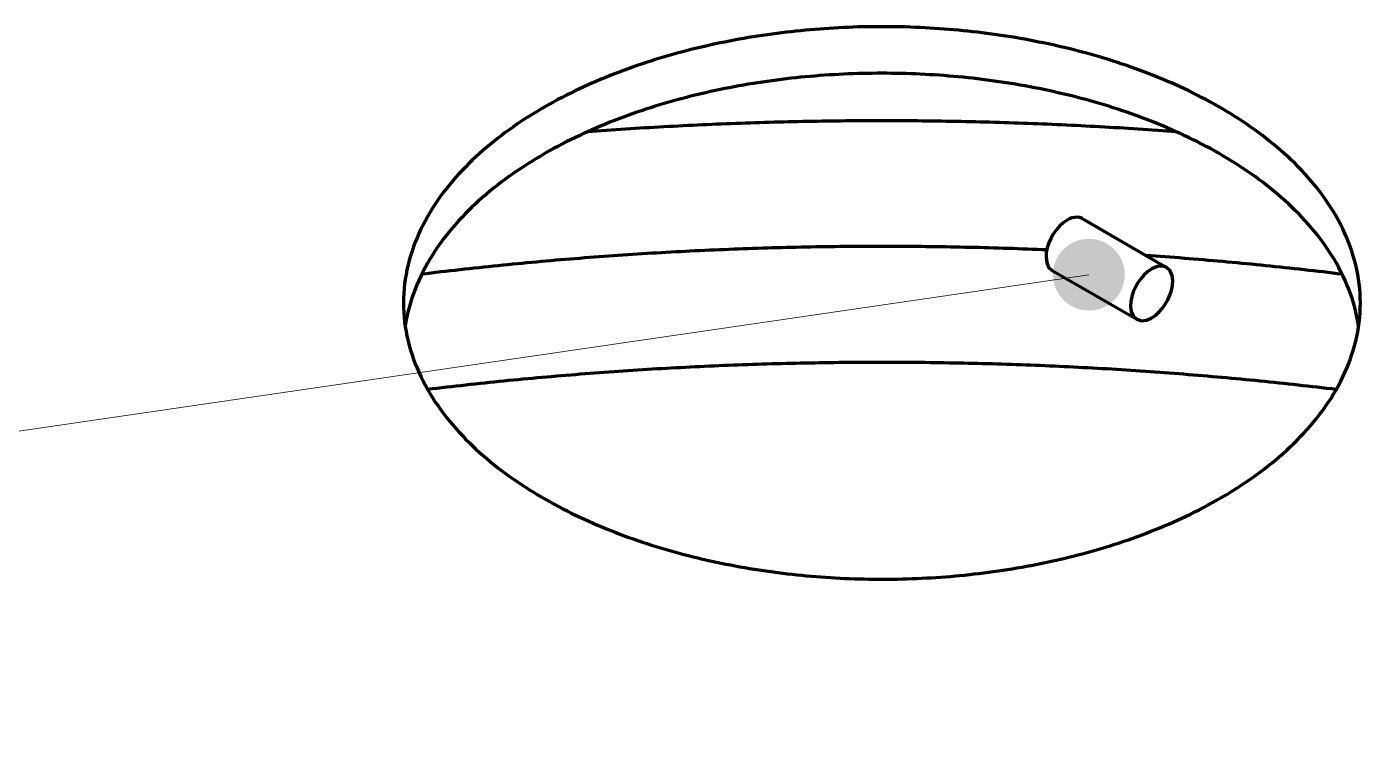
# Model space of a CAD drawing. Header units: millimetres. Extents: x 0 to 841, y 0 to 594.
# Drawn here: x 299.03 to 321.33, y 426.49 to 438.52 of the extents above; entities that cross this region are included whole.
import ezdxf

# ---------------------------------------------------------------- set-up
doc = ezdxf.new("R2010")
doc.units = ezdxf.units.MM
doc.layers.add('01-VISIBLE', color=7, linetype='CONTINUOUS', lineweight=70)
doc.layers.add('08-FINA', color=5, linetype='CONTINUOUS', lineweight=18)

msp = doc.modelspace()

# ---------------------------------------------------------------- hatches: boundary and pattern name
at = {"layer": '08-FINA'}
h = msp.add_hatch(color=7, dxfattribs=at)
h.dxf.hatch_style = 1
edge = h.paths.add_edge_path()
edge.add_arc((316.793, 434.371), 0.6, 0, 360)

# ---------------------------------------------------------------- linework, layer by layer
at = {"layer": '01-VISIBLE'}
for p, q in [((316.679, 435.308), (318.093, 434.491)), ((316.179, 434.442), (317.593, 433.625))]:
    msp.add_line(p, q, dxfattribs=at)
for points in [[(321.332, 433.899), (321.331, 433.979), (321.327, 434.059), (321.321, 434.138), (321.313, 434.218), (321.302, 434.297), (321.289, 434.376), (321.274, 434.455), (321.256, 434.533), (321.236, 434.611), (321.214, 434.688), (321.19, 434.764), (321.164, 434.84), (321.136, 434.915), (321.106, 434.989), (321.074, 435.062), (321.04, 435.135), (321.004, 435.207), (320.967, 435.278), (320.928, 435.347), (320.888, 435.417), (320.845, 435.485), (320.802, 435.552), (320.757, 435.618), (320.71, 435.683), (320.663, 435.748), (320.614, 435.811), (320.564, 435.873), (320.512, 435.935), (320.46, 435.995), (320.406, 436.055), (320.352, 436.114), (320.296, 436.171), (320.24, 436.228), (320.182, 436.284), (320.124, 436.339), (320.065, 436.393), (320.005, 436.446), (319.944, 436.498), (319.883, 436.55), (319.821, 436.6), (319.758, 436.65), (319.694, 436.698), (319.63, 436.746), (319.566, 436.793), (319.5, 436.84), (319.434, 436.885), (319.368, 436.93), (319.301, 436.974), (319.233, 437.017), (319.165, 437.059), (319.097, 437.101), (319.028, 437.142), (318.959, 437.182), (318.889, 437.221), (318.819, 437.26), (318.748, 437.298), (318.678, 437.335), (318.606, 437.371), (318.535, 437.407), (318.463, 437.442), (318.39, 437.477), (318.318, 437.511), (318.245, 437.544), (318.172, 437.576), (318.098, 437.608), (318.025, 437.639), (317.951, 437.67), (317.876, 437.7), (317.802, 437.729), (317.727, 437.758), (317.652, 437.786), (317.577, 437.813), (317.501, 437.84), (317.426, 437.867), (317.35, 437.893), (317.274, 437.918), (317.198, 437.942), (317.121, 437.966), (317.045, 437.99), (316.968, 438.013), (316.891, 438.035), (316.814, 438.057), (316.737, 438.078), (316.66, 438.099), (316.582, 438.119), (316.504, 438.139), (316.427, 438.158), (316.349, 438.176), (316.271, 438.194), (316.193, 438.212), (316.114, 438.229), (316.036, 438.245), (315.958, 438.261), (315.879, 438.277), (315.8, 438.292), (315.722, 438.306), (315.643, 438.32), (315.564, 438.334), (315.485, 438.347), (315.406, 438.359), (315.327, 438.371), (315.247, 438.383), (315.168, 438.394), (315.089, 438.405), (315.009, 438.415), (314.93, 438.424), (314.85, 438.433), (314.771, 438.442), (314.691, 438.45), (314.611, 438.458), (314.531, 438.465), (314.452, 438.472), (314.372, 438.478), (314.292, 438.484), (314.212, 438.489), (314.132, 438.494), (314.052, 438.499), (313.972, 438.503), (313.892, 438.506), (313.812, 438.509), (313.732, 438.512), (313.652, 438.514), (313.572, 438.515), (313.492, 438.516), (313.412, 438.517), (313.332, 438.517), (313.252, 438.517), (313.172, 438.516), (313.092, 438.515), (313.012, 438.514), (312.932, 438.512), (312.852, 438.509), (312.771, 438.506), (312.691, 438.503), (312.612, 438.499), (312.532, 438.494), (312.452, 438.489), (312.372, 438.484), (312.292, 438.478), (312.212, 438.472), (312.132, 438.465), (312.053, 438.458), (311.973, 438.45), (311.893, 438.442), (311.814, 438.433), (311.734, 438.424), (311.654, 438.415), (311.575, 438.405), (311.496, 438.394), (311.416, 438.383), (311.337, 438.371), (311.258, 438.359), (311.179, 438.347), (311.1, 438.334), (311.021, 438.32), (310.942, 438.306), (310.863, 438.292), (310.785, 438.277), (310.706, 438.261), (310.628, 438.245), (310.549, 438.229), (310.471, 438.212), (310.393, 438.194), (310.315, 438.176), (310.237, 438.158), (310.159, 438.139), (310.082, 438.119), (310.004, 438.099), (309.927, 438.078), (309.85, 438.057), (309.773, 438.035), (309.696, 438.013), (309.619, 437.99), (309.542, 437.966), (309.466, 437.942), (309.39, 437.918), (309.314, 437.893), (309.238, 437.867), (309.162, 437.84), (309.087, 437.813), (309.012, 437.786), (308.937, 437.758), (308.862, 437.729), (308.787, 437.7), (308.713, 437.67), (308.639, 437.639), (308.565, 437.608), (308.492, 437.576), (308.419, 437.544), (308.346, 437.511), (308.273, 437.477), (308.201, 437.442), (308.129, 437.407), (308.057, 437.371), (307.986, 437.335), (307.915, 437.298), (307.845, 437.26), (307.775, 437.221), (307.705, 437.182), (307.636, 437.142), (307.567, 437.101), (307.498, 437.059), (307.43, 437.017), (307.363, 436.974), (307.296, 436.93), (307.229, 436.885), (307.163, 436.84), (307.098, 436.793), (307.033, 436.746), (306.969, 436.698), (306.906, 436.65), (306.843, 436.6), (306.781, 436.55), (306.719, 436.498), (306.659, 436.446), (306.599, 436.393), (306.54, 436.339), (306.481, 436.284), (306.424, 436.228), (306.367, 436.171), (306.312, 436.114), (306.257, 436.055), (306.204, 435.995), (306.151, 435.935), (306.1, 435.873), (306.05, 435.811), (306.001, 435.748), (305.953, 435.683), (305.907, 435.618), (305.862, 435.552), (305.818, 435.485), (305.776, 435.417), (305.736, 435.347), (305.697, 435.278), (305.659, 435.207), (305.624, 435.135), (305.59, 435.062), (305.558, 434.989), (305.528, 434.915), (305.5, 434.84), (305.474, 434.764), (305.45, 434.688), (305.428, 434.611), (305.408, 434.533), (305.39, 434.455), (305.375, 434.376), (305.362, 434.297), (305.351, 434.218), (305.343, 434.138), (305.337, 434.059), (305.333, 433.979), (305.332, 433.899)], [(321.303, 433.509), (321.291, 433.588), (321.275, 433.667), (321.258, 433.745), (321.239, 433.823), (321.217, 433.9), (321.193, 433.976), (321.167, 434.052), (321.139, 434.127), (321.109, 434.202), (321.077, 434.275), (321.044, 434.348), (321.008, 434.42), (320.971, 434.491), (320.932, 434.561), (320.892, 434.63), (320.85, 434.698), (320.806, 434.766), (320.761, 434.832), (320.715, 434.898), (320.667, 434.962), (320.619, 435.026), (320.569, 435.088), (320.517, 435.15), (320.465, 435.21), (320.411, 435.27), (320.357, 435.329), (320.301, 435.387), (320.245, 435.444), (320.188, 435.5), (320.129, 435.555), (320.07, 435.609), (320.01, 435.662), (319.95, 435.714), (319.888, 435.766), (319.826, 435.817), (319.763, 435.866), (319.7, 435.915), (319.635, 435.963), (319.571, 436.01), (319.505, 436.057), (319.439, 436.102), (319.373, 436.147), (319.306, 436.191), (319.238, 436.234), (319.17, 436.277), (319.102, 436.318), (319.033, 436.359), (318.964, 436.4), (318.894, 436.439), (318.824, 436.478), (318.753, 436.516), (318.682, 436.553), (318.611, 436.59), (318.539, 436.626), (318.467, 436.661), (318.395, 436.695), (318.322, 436.729), (318.249, 436.762), (318.176, 436.795), (318.103, 436.827), (318.029, 436.858), (317.955, 436.889), (317.88, 436.919), (317.806, 436.948), (317.731, 436.977), (317.656, 437.005), (317.581, 437.033), (317.505, 437.06), (317.43, 437.086), (317.354, 437.112), (317.278, 437.137), (317.201, 437.162), (317.125, 437.186), (317.048, 437.209), (316.971, 437.232), (316.895, 437.255), (316.817, 437.277), (316.74, 437.298), (316.663, 437.319), (316.585, 437.339), (316.507, 437.359), (316.43, 437.378), (316.352, 437.396), (316.274, 437.414), (316.195, 437.432), (316.117, 437.449), (316.039, 437.466), (315.96, 437.482), (315.881, 437.497), (315.803, 437.512), (315.724, 437.527), (315.645, 437.541), (315.566, 437.554), (315.487, 437.567), (315.408, 437.58), (315.329, 437.592), (315.249, 437.603), (315.17, 437.614), (315.09, 437.625), (315.011, 437.635), (314.931, 437.645), (314.852, 437.654), (314.772, 437.663), (314.692, 437.671), (314.612, 437.678), (314.533, 437.686), (314.453, 437.692), (314.373, 437.699), (314.293, 437.705), (314.213, 437.71), (314.133, 437.715), (314.053, 437.719), (313.973, 437.723), (313.893, 437.727), (313.813, 437.73), (313.733, 437.732), (313.652, 437.734), (313.572, 437.736), (313.492, 437.737), (313.412, 437.738), (313.332, 437.738), (313.252, 437.738), (313.172, 437.737), (313.091, 437.736), (313.011, 437.734), (312.931, 437.732), (312.851, 437.73), (312.771, 437.727), (312.691, 437.723), (312.611, 437.719), (312.531, 437.715), (312.451, 437.71), (312.371, 437.705), (312.291, 437.699), (312.211, 437.692), (312.131, 437.686), (312.051, 437.678), (311.972, 437.671), (311.892, 437.663), (311.812, 437.654), (311.732, 437.645), (311.653, 437.635), (311.573, 437.625), (311.494, 437.614), (311.415, 437.603), (311.335, 437.592), (311.256, 437.58), (311.177, 437.567), (311.098, 437.554), (311.019, 437.541), (310.94, 437.527), (310.861, 437.512), (310.782, 437.497), (310.704, 437.482), (310.625, 437.466), (310.547, 437.449), (310.468, 437.432), (310.39, 437.414), (310.312, 437.396), (310.234, 437.378), (310.156, 437.359), (310.079, 437.339), (310.001, 437.319), (309.924, 437.298), (309.846, 437.277), (309.769, 437.255), (309.692, 437.232), (309.615, 437.209), (309.539, 437.186), (309.462, 437.162), (309.386, 437.137), (309.31, 437.112), (309.234, 437.086), (309.158, 437.06), (309.083, 437.033), (309.008, 437.005), (308.933, 436.977), (308.858, 436.948), (308.783, 436.919), (308.709, 436.889), (308.635, 436.858), (308.561, 436.827), (308.488, 436.795), (308.414, 436.762), (308.341, 436.729), (308.269, 436.695), (308.196, 436.661), (308.124, 436.626), (308.053, 436.59), (307.981, 436.553), (307.911, 436.516), (307.84, 436.478), (307.77, 436.439), (307.7, 436.4), (307.631, 436.359), (307.562, 436.318), (307.493, 436.277), (307.425, 436.234), (307.358, 436.191), (307.291, 436.147), (307.224, 436.102), (307.158, 436.057), (307.093, 436.01), (307.028, 435.963), (306.964, 435.915), (306.901, 435.866), (306.838, 435.817), (306.776, 435.766), (306.714, 435.714), (306.653, 435.662), (306.594, 435.609), (306.534, 435.555), (306.476, 435.5), (306.419, 435.444), (306.362, 435.387), (306.307, 435.329), (306.252, 435.27), (306.199, 435.21), (306.146, 435.15), (306.095, 435.088), (306.045, 435.026), (305.996, 434.962), (305.949, 434.898), (305.902, 434.832), (305.857, 434.766), (305.814, 434.698), (305.772, 434.63), (305.732, 434.561), (305.693, 434.491), (305.656, 434.42), (305.62, 434.348), (305.586, 434.275), (305.555, 434.202), (305.525, 434.127), (305.497, 434.052), (305.471, 433.976), (305.447, 433.9), (305.425, 433.823), (305.406, 433.745), (305.388, 433.667), (305.373, 433.588), (305.36, 433.509)], [(318.258, 436.758), (318.178, 436.764), (318.098, 436.77), (318.018, 436.776), (317.938, 436.782), (317.858, 436.787), (317.778, 436.793), (317.698, 436.798), (317.618, 436.803), (317.538, 436.809), (317.458, 436.814), (317.378, 436.819), (317.298, 436.824), (317.218, 436.828), (317.138, 436.833), (317.058, 436.838), (316.978, 436.842), (316.898, 436.847), (316.818, 436.851), (316.738, 436.855), (316.658, 436.859), (316.578, 436.863), (316.498, 436.867), (316.418, 436.871), (316.338, 436.875), (316.257, 436.878), (316.177, 436.882), (316.097, 436.885), (316.017, 436.888), (315.937, 436.892), (315.857, 436.895), (315.777, 436.898), (315.697, 436.901), (315.617, 436.904), (315.536, 436.906), (315.456, 436.909), (315.376, 436.912), (315.296, 436.914), (315.216, 436.916), (315.136, 436.919), (315.056, 436.921), (314.975, 436.923), (314.895, 436.925), (314.815, 436.927), (314.735, 436.928), (314.655, 436.93), (314.575, 436.932), (314.494, 436.933), (314.414, 436.934), (314.334, 436.936), (314.254, 436.937), (314.174, 436.938), (314.094, 436.939), (314.013, 436.94), (313.933, 436.941), (313.853, 436.941), (313.773, 436.942), (313.693, 436.942), (313.613, 436.943), (313.532, 436.943), (313.452, 436.943), (313.372, 436.943), (313.292, 436.943), (313.212, 436.943), (313.131, 436.943), (313.051, 436.943), (312.971, 436.942), (312.891, 436.942), (312.811, 436.941), (312.731, 436.941), (312.65, 436.94), (312.57, 436.939), (312.49, 436.938), (312.41, 436.937), (312.33, 436.936), (312.249, 436.934), (312.169, 436.933), (312.089, 436.932), (312.009, 436.93), (311.929, 436.928), (311.849, 436.927), (311.769, 436.925), (311.688, 436.923), (311.608, 436.921), (311.528, 436.919), (311.448, 436.916), (311.368, 436.914), (311.288, 436.912), (311.207, 436.909), (311.127, 436.906), (311.047, 436.904), (310.967, 436.901), (310.887, 436.898), (310.807, 436.895), (310.727, 436.892), (310.647, 436.888), (310.566, 436.885), (310.486, 436.882), (310.406, 436.878), (310.326, 436.875), (310.246, 436.871), (310.166, 436.867), (310.086, 436.863), (310.006, 436.859), (309.926, 436.855), (309.846, 436.851), (309.766, 436.847), (309.686, 436.842), (309.605, 436.838), (309.525, 436.833), (309.445, 436.828), (309.365, 436.824), (309.285, 436.819), (309.205, 436.814), (309.125, 436.809), (309.045, 436.803), (308.965, 436.798), (308.885, 436.793), (308.805, 436.787), (308.725, 436.782), (308.645, 436.776), (308.565, 436.77), (308.485, 436.764), (308.405, 436.758)], [(316.679, 435.308), (316.639, 435.325), (316.595, 435.331), (316.552, 435.329), (316.509, 435.319), (316.468, 435.303), (316.429, 435.283)], [(316.429, 435.283), (316.361, 435.236), (316.299, 435.18), (316.245, 435.117), (316.197, 435.049), (316.156, 434.977), (316.122, 434.901), (316.096, 434.822), (316.08, 434.74), (316.076, 434.657), (316.087, 434.575), (316.119, 434.499), (316.179, 434.442)], [(316.088, 434.784), (316.007, 434.788), (315.927, 434.791), (315.846, 434.794), (315.766, 434.797), (315.685, 434.8), (315.605, 434.803), (315.524, 434.806), (315.444, 434.809), (315.363, 434.811), (315.283, 434.814), (315.202, 434.816), (315.122, 434.818), (315.041, 434.821), (314.96, 434.823), (314.88, 434.825), (314.799, 434.827), (314.719, 434.828), (314.638, 434.83), (314.558, 434.832), (314.477, 434.833), (314.397, 434.835), (314.316, 434.836), (314.236, 434.837), (314.155, 434.838), (314.074, 434.839), (313.994, 434.84), (313.913, 434.841), (313.833, 434.841), (313.752, 434.842), (313.672, 434.843), (313.591, 434.843), (313.511, 434.843), (313.43, 434.843), (313.349, 434.843), (313.269, 434.843), (313.188, 434.843), (313.108, 434.843), (313.027, 434.843), (312.947, 434.842), (312.866, 434.842), (312.786, 434.841), (312.705, 434.84), (312.624, 434.84), (312.544, 434.839), (312.463, 434.838), (312.383, 434.836), (312.302, 434.835), (312.222, 434.834), (312.141, 434.832), (312.061, 434.831), (311.98, 434.829), (311.899, 434.827), (311.819, 434.826), (311.738, 434.824), (311.658, 434.822), (311.577, 434.819), (311.497, 434.817), (311.416, 434.815), (311.336, 434.812), (311.255, 434.81), (311.175, 434.807), (311.094, 434.804), (311.014, 434.802), (310.933, 434.799), (310.853, 434.796), (310.772, 434.792), (310.692, 434.789), (310.611, 434.786), (310.531, 434.782), (310.45, 434.779), (310.37, 434.775), (310.289, 434.771), (310.209, 434.767), (310.128, 434.763), (310.048, 434.759), (309.967, 434.755), (309.887, 434.751), (309.807, 434.747), (309.726, 434.742), (309.646, 434.737), (309.565, 434.733), (309.485, 434.728), (309.404, 434.723), (309.324, 434.718), (309.244, 434.713), (309.163, 434.708), (309.083, 434.702), (309.002, 434.697), (308.922, 434.692), (308.842, 434.686), (308.761, 434.68), (308.681, 434.674), (308.601, 434.669), (308.52, 434.663), (308.44, 434.656), (308.36, 434.65), (308.279, 434.644), (308.199, 434.637), (308.119, 434.631), (308.038, 434.624), (307.958, 434.618), (307.878, 434.611), (307.798, 434.604), (307.717, 434.597), (307.637, 434.59), (307.557, 434.582), (307.477, 434.575), (307.396, 434.568), (307.316, 434.56), (307.236, 434.552), (307.156, 434.545), (307.076, 434.537), (306.996, 434.529), (306.915, 434.521), (306.835, 434.512), (306.755, 434.504), (306.675, 434.496), (306.595, 434.487), (306.515, 434.479), (306.435, 434.47), (306.355, 434.461), (306.274, 434.452), (306.194, 434.443), (306.114, 434.434), (306.034, 434.425), (305.954, 434.416), (305.874, 434.406), (305.794, 434.397), (305.714, 434.387), (305.634, 434.377)], [(321.029, 434.377), (320.95, 434.387), (320.87, 434.397), (320.79, 434.406), (320.71, 434.416), (320.63, 434.425), (320.55, 434.434), (320.47, 434.443), (320.39, 434.452), (320.31, 434.461), (320.23, 434.47), (320.15, 434.479), (320.07, 434.487), (319.99, 434.496), (319.91, 434.504), (319.83, 434.512), (319.75, 434.52), (319.67, 434.528), (319.59, 434.536), (319.51, 434.544), (319.43, 434.552), (319.35, 434.56), (319.27, 434.567), (319.19, 434.575), (319.11, 434.582), (319.03, 434.589), (318.95, 434.596), (318.87, 434.603), (318.79, 434.61), (318.709, 434.617), (318.629, 434.624), (318.549, 434.631), (318.469, 434.637), (318.389, 434.644), (318.309, 434.65), (318.228, 434.656), (318.148, 434.662), (318.068, 434.668), (317.988, 434.674), (317.908, 434.68), (317.827, 434.686), (317.747, 434.691)], [(317.843, 434.467), (317.775, 434.419), (317.714, 434.363), (317.659, 434.3), (317.611, 434.232), (317.57, 434.16), (317.536, 434.084), (317.511, 434.005), (317.494, 433.924), (317.49, 433.841), (317.501, 433.758), (317.534, 433.682), (317.593, 433.625)], [(317.593, 433.625), (317.673, 433.602), (317.756, 433.612), (317.834, 433.645), (317.904, 433.691), (317.967, 433.747), (318.022, 433.81), (318.071, 433.878), (318.113, 433.951), (318.148, 434.027), (318.175, 434.107), (318.192, 434.189), (318.197, 434.273), (318.186, 434.357), (318.153, 434.434), (318.093, 434.491)], [(318.093, 434.491), (318.053, 434.508), (318.01, 434.515), (317.966, 434.512), (317.923, 434.502), (317.882, 434.487), (317.843, 434.467)], [(305.332, 433.899), (305.333, 433.818), (305.337, 433.738), (305.343, 433.658), (305.351, 433.578), (305.362, 433.499), (305.375, 433.42), (305.39, 433.341), (305.408, 433.263), (305.428, 433.185), (305.45, 433.108), (305.474, 433.031), (305.5, 432.955), (305.529, 432.88), (305.559, 432.806), (305.591, 432.732), (305.625, 432.66), (305.661, 432.588), (305.698, 432.517), (305.737, 432.447), (305.778, 432.378), (305.82, 432.309), (305.864, 432.242), (305.909, 432.176), (305.956, 432.11), (306.004, 432.046), (306.053, 431.983), (306.103, 431.92), (306.155, 431.859), (306.207, 431.798), (306.261, 431.738), (306.316, 431.68), (306.371, 431.622), (306.428, 431.565), (306.486, 431.509), (306.544, 431.454), (306.603, 431.4), (306.663, 431.347), (306.724, 431.295), (306.786, 431.243), (306.848, 431.193), (306.911, 431.143), (306.975, 431.094), (307.039, 431.046), (307.104, 430.999), (307.17, 430.953), (307.236, 430.907), (307.303, 430.863), (307.37, 430.819), (307.437, 430.776), (307.506, 430.733), (307.574, 430.692), (307.643, 430.651), (307.713, 430.611), (307.783, 430.572), (307.853, 430.533), (307.924, 430.495), (307.995, 430.458), (308.066, 430.421), (308.138, 430.385), (308.21, 430.35), (308.283, 430.316), (308.356, 430.282), (308.429, 430.249), (308.502, 430.216), (308.576, 430.185), (308.65, 430.153), (308.724, 430.123), (308.798, 430.093), (308.873, 430.064), (308.948, 430.035), (309.023, 430.007), (309.099, 429.979), (309.174, 429.953), (309.25, 429.926), (309.326, 429.9), (309.402, 429.875), (309.479, 429.851), (309.555, 429.827), (309.632, 429.803), (309.709, 429.781), (309.786, 429.758), (309.863, 429.736), (309.941, 429.715), (310.018, 429.695), (310.096, 429.674), (310.174, 429.655), (310.252, 429.636), (310.33, 429.617), (310.408, 429.599), (310.486, 429.582), (310.565, 429.565), (310.643, 429.548), (310.722, 429.532), (310.801, 429.517), (310.879, 429.502), (310.958, 429.488), (311.037, 429.474), (311.117, 429.46), (311.196, 429.447), (311.275, 429.435), (311.354, 429.423), (311.434, 429.412), (311.513, 429.401), (311.593, 429.39), (311.673, 429.38), (311.752, 429.371), (311.832, 429.362), (311.912, 429.353), (311.992, 429.345), (312.071, 429.337), (312.151, 429.33), (312.231, 429.324), (312.311, 429.317), (312.391, 429.312), (312.472, 429.307), (312.552, 429.302), (312.632, 429.297), (312.712, 429.294), (312.792, 429.29), (312.872, 429.287), (312.952, 429.285), (313.033, 429.283), (313.113, 429.281), (313.193, 429.28), (313.273, 429.28), (313.354, 429.28), (313.434, 429.28), (313.514, 429.281), (313.594, 429.282), (313.675, 429.284), (313.755, 429.286), (313.835, 429.289), (313.915, 429.292), (313.995, 429.296), (314.076, 429.3), (314.156, 429.304), (314.236, 429.309), (314.316, 429.315), (314.396, 429.321), (314.476, 429.327), (314.556, 429.334), (314.636, 429.342), (314.716, 429.349), (314.795, 429.358), (314.875, 429.367), (314.955, 429.376), (315.035, 429.386), (315.114, 429.396), (315.194, 429.407), (315.273, 429.418), (315.352, 429.43), (315.432, 429.442), (315.511, 429.454), (315.59, 429.468), (315.669, 429.481), (315.748, 429.495), (315.827, 429.51), (315.906, 429.525), (315.985, 429.541), (316.063, 429.557), (316.142, 429.574), (316.22, 429.591), (316.298, 429.609), (316.376, 429.627), (316.454, 429.646), (316.532, 429.665), (316.61, 429.685), (316.688, 429.706), (316.765, 429.727), (316.843, 429.748), (316.92, 429.77), (316.997, 429.793), (317.073, 429.816), (317.15, 429.84), (317.227, 429.864), (317.303, 429.889), (317.379, 429.914), (317.455, 429.94), (317.531, 429.967), (317.606, 429.994), (317.681, 430.022), (317.756, 430.05), (317.831, 430.08), (317.906, 430.109), (317.98, 430.139), (318.054, 430.17), (318.128, 430.202), (318.202, 430.234), (318.275, 430.267), (318.348, 430.3), (318.42, 430.334), (318.493, 430.369), (318.565, 430.405), (318.636, 430.441), (318.707, 430.478), (318.778, 430.515), (318.849, 430.554), (318.919, 430.593), (318.989, 430.633)], [(318.989, 430.633), (319.059, 430.673), (319.128, 430.715), (319.197, 430.757), (319.265, 430.801), (319.333, 430.845), (319.401, 430.889), (319.468, 430.935), (319.534, 430.981), (319.6, 431.029), (319.665, 431.077), (319.73, 431.125), (319.793, 431.175), (319.857, 431.226), (319.919, 431.277), (319.981, 431.33), (320.042, 431.383), (320.102, 431.437), (320.161, 431.493), (320.219, 431.549), (320.277, 431.606), (320.333, 431.664), (320.389, 431.723), (320.443, 431.783), (320.496, 431.844), (320.549, 431.905), (320.6, 431.968), (320.65, 432.032), (320.698, 432.097), (320.745, 432.163), (320.791, 432.229), (320.836, 432.297), (320.878, 432.366), (320.92, 432.435), (320.959, 432.506), (320.998, 432.577), (321.034, 432.65), (321.068, 432.723), (321.101, 432.797), (321.132, 432.872), (321.16, 432.947), (321.187, 433.024), (321.212, 433.101), (321.234, 433.179), (321.254, 433.257), (321.272, 433.336), (321.288, 433.415), (321.301, 433.495), (321.312, 433.576), (321.321, 433.656), (321.327, 433.737), (321.331, 433.818), (321.332, 433.899)], [(320.928, 432.45), (320.849, 432.46), (320.769, 432.469), (320.69, 432.479), (320.61, 432.488), (320.53, 432.497), (320.451, 432.506), (320.371, 432.515), (320.291, 432.524), (320.212, 432.533), (320.132, 432.541), (320.052, 432.55), (319.973, 432.558), (319.893, 432.567), (319.813, 432.575), (319.734, 432.583), (319.654, 432.591), (319.574, 432.599), (319.494, 432.607), (319.414, 432.614), (319.335, 432.622), (319.255, 432.63), (319.175, 432.637), (319.095, 432.644), (319.015, 432.651), (318.936, 432.659), (318.856, 432.665), (318.776, 432.672), (318.696, 432.679), (318.616, 432.686), (318.536, 432.692), (318.456, 432.699), (318.376, 432.705), (318.296, 432.712), (318.217, 432.718), (318.137, 432.724), (318.057, 432.73), (317.977, 432.736), (317.897, 432.741), (317.817, 432.747), (317.737, 432.753), (317.657, 432.758), (317.577, 432.764), (317.497, 432.769), (317.417, 432.774), (317.337, 432.779), (317.257, 432.784), (317.177, 432.789), (317.097, 432.794), (317.017, 432.798), (316.937, 432.803), (316.857, 432.807), (316.777, 432.812), (316.697, 432.816), (316.617, 432.82), (316.537, 432.824), (316.457, 432.828), (316.377, 432.832), (316.297, 432.836), (316.216, 432.839), (316.136, 432.843), (316.056, 432.846), (315.976, 432.85), (315.896, 432.853), (315.816, 432.856), (315.736, 432.859), (315.656, 432.862), (315.576, 432.865), (315.496, 432.868), (315.416, 432.87), (315.335, 432.873), (315.255, 432.875), (315.175, 432.878), (315.095, 432.88), (315.015, 432.882), (314.935, 432.884), (314.855, 432.886), (314.775, 432.888), (314.694, 432.89), (314.614, 432.891), (314.534, 432.893), (314.454, 432.894), (314.374, 432.896), (314.294, 432.897), (314.214, 432.898), (314.133, 432.899), (314.053, 432.9), (313.973, 432.901), (313.893, 432.902), (313.813, 432.902), (313.733, 432.903), (313.652, 432.903), (313.572, 432.904), (313.492, 432.904), (313.412, 432.904), (313.332, 432.904), (313.252, 432.904), (313.172, 432.904), (313.091, 432.904), (313.011, 432.903), (312.931, 432.903), (312.851, 432.902), (312.771, 432.902), (312.691, 432.901), (312.61, 432.9), (312.53, 432.899), (312.45, 432.898), (312.37, 432.897), (312.29, 432.896), (312.21, 432.894), (312.13, 432.893), (312.049, 432.891), (311.969, 432.89), (311.889, 432.888), (311.809, 432.886), (311.729, 432.884), (311.649, 432.882), (311.569, 432.88), (311.489, 432.878), (311.408, 432.875), (311.328, 432.873), (311.248, 432.87), (311.168, 432.868), (311.088, 432.865), (311.008, 432.862), (310.928, 432.859), (310.848, 432.856), (310.768, 432.853), (310.688, 432.85), (310.607, 432.846), (310.527, 432.843), (310.447, 432.839), (310.367, 432.836), (310.287, 432.832), (310.207, 432.828), (310.127, 432.824), (310.047, 432.82), (309.967, 432.816), (309.887, 432.812), (309.807, 432.807), (309.727, 432.803), (309.647, 432.798), (309.567, 432.794), (309.487, 432.789), (309.407, 432.784), (309.327, 432.779), (309.247, 432.774), (309.167, 432.769), (309.087, 432.764), (309.007, 432.758), (308.927, 432.753), (308.847, 432.747), (308.767, 432.741), (308.687, 432.736), (308.607, 432.73), (308.527, 432.724), (308.447, 432.718), (308.367, 432.712), (308.287, 432.705), (308.207, 432.699), (308.128, 432.692), (308.048, 432.686), (307.968, 432.679), (307.888, 432.672), (307.808, 432.665), (307.728, 432.659), (307.648, 432.651), (307.569, 432.644), (307.489, 432.637), (307.409, 432.63), (307.329, 432.622), (307.249, 432.614), (307.17, 432.607), (307.09, 432.599), (307.01, 432.591), (306.93, 432.583), (306.85, 432.575), (306.771, 432.567), (306.691, 432.558), (306.611, 432.55), (306.532, 432.541), (306.452, 432.533), (306.372, 432.524), (306.293, 432.515), (306.213, 432.506), (306.133, 432.497), (306.054, 432.488), (305.974, 432.479), (305.894, 432.469), (305.815, 432.46), (305.735, 432.45)]]:
    msp.add_lwpolyline(points, dxfattribs=at)
at = {"layer": '08-FINA'}
msp.add_line((51.453, 395.564), (316.793, 434.371), dxfattribs=at)

doc.saveas('drawing.dxf')
